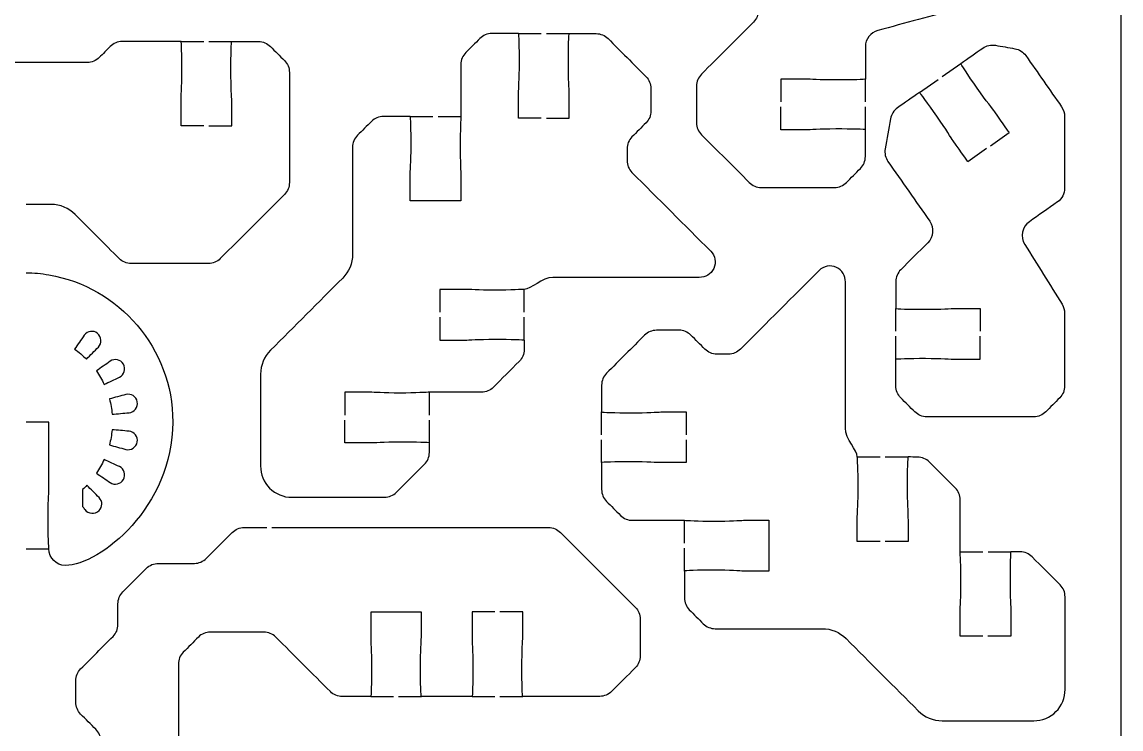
# Model space of a CAD drawing. Extents: x 0 to 400, y 230 to 450.
# Drawn here: x 64.9 to 130, y 283.7 to 325.6 of the extents above; entities that cross this region are included whole.
import ezdxf

# ---------------------------------------------------------------- set-up
doc = ezdxf.new("R2010")
doc.units = 0
doc.header["$MEASUREMENT"] = 0
doc.layers.add('DEFAULT', color=18, linetype='CONTINUOUS')

msp = doc.modelspace()

# ---------------------------------------------------------------- linework, layer by layer
at = {"layer": 'DEFAULT', "color": 1}
for points in [[(130.002, 242.147), (130.002, 437.847)], [(94.32, 324.924), (95.668, 324.924)], [(95.968, 324.924), (97.319, 324.924)], [(74.33, 324.45), (75.681, 324.45)], [(75.981, 324.45), (77.332, 324.45)], [(119.41, 322.384), (120.517, 323.156)], [(114.859, 320.881), (114.859, 322.229)], [(118.059, 321.435), (119.166, 322.211)], [(114.859, 319.23), (114.859, 320.581)], [(87.9, 320.02), (89.251, 320.02)], [(89.551, 320.02), (90.902, 320.02)], [(94.655, 308.424), (94.655, 309.775)], [(116.665, 307.302), (116.665, 308.65)], [(94.655, 306.777), (94.655, 308.124)], [(116.665, 305.651), (116.665, 306.999)], [(89.039, 302.335), (89.039, 303.687)], [(99.238, 301.168), (99.238, 302.519)], [(89.039, 300.684), (89.039, 302.036)], [(99.238, 299.52), (99.238, 300.868)], [(114.386, 299.855), (115.737, 299.855)], [(116.037, 299.855), (117.388, 299.855)], [(104.145, 294.751), (104.145, 296.102)], [(65.149, 294.408), (66.5, 294.408)], [(104.145, 293.1), (104.145, 294.451)], [(120.475, 294.239), (121.826, 294.239)], [(122.126, 294.239), (123.477, 294.239)], [(85.561, 285.67), (86.912, 285.67)], [(87.212, 285.67), (88.563, 285.67)], [(91.565, 285.681), (92.916, 285.681)], [(93.216, 285.681), (94.567, 285.681)]]:
    msp.add_lwpolyline(points, dxfattribs=at)
for points, knots in [([(115.79, 337.243), (115.032, 337.039), (114.273, 336.836), (113.515, 336.632), (113.261, 336.562), (113.042, 336.396), (112.908, 336.167), (111.491, 333.711), (110.074, 331.256), (108.657, 328.801), (108.569, 328.649), (108.523, 328.476), (108.523, 328.3), (108.523, 327.635), (108.523, 326.971), (108.523, 326.307), (108.523, 326.042), (108.417, 325.788), (108.23, 325.598), (107.205, 324.572), (106.179, 323.547), (105.154, 322.521), (104.967, 322.334), (104.861, 322.08), (104.861, 321.816), (104.861, 321.091), (104.861, 320.367), (104.861, 319.643), (104.861, 319.378), (104.967, 319.121), (105.154, 318.934), (106.098, 317.99), (107.042, 317.047), (107.987, 316.104), (108.174, 315.917), (108.428, 315.811), (108.692, 315.811), (110.138, 315.811), (111.583, 315.811), (113.028, 315.811), (113.293, 315.811), (113.55, 315.917), (113.737, 316.104), (114.013, 316.381), (114.29, 316.657), (114.566, 316.933), (114.753, 317.124), (114.859, 317.378), (114.859, 317.642), (114.859, 318.17), (114.859, 318.698), (114.859, 319.226), (114.859, 319.255), (114.076, 319.276), (113.109, 319.276), (112.142, 319.276), (111.571, 319.226), (111.359, 319.226), (110.86, 319.226), (110.36, 319.226), (109.86, 319.226), (109.86, 319.678), (109.86, 320.129), (109.86, 320.581)], [0, 0, 0, 0, 6.677979, 6.677979, 6.677979, 7.677979, 7.677979, 7.677979, 31.78559, 31.78559, 31.78559, 32.78559, 32.78559, 32.78559, 38.43559, 38.43559, 38.43559, 39.43559, 39.43559, 39.43559, 51.767532, 51.767532, 51.767532, 52.767532, 52.767532, 52.767532, 58.927532, 58.927532, 58.927532, 59.927532, 59.927532, 59.927532, 71.276598, 71.276598, 71.276598, 72.276598, 72.276598, 72.276598, 84.566598, 84.566598, 84.566598, 85.566598, 85.566598, 85.566598, 88.89, 88.89, 88.89, 89.89, 89.89, 89.89, 94.38, 94.38, 94.38, 95.38, 95.38, 95.38, 96.38, 96.38, 96.38, 100.63, 100.63, 100.63, 104.47, 104.47, 104.47, 104.47]), ([(116.079, 337.32), (116.513, 337.437), (116.947, 337.553), (117.381, 337.67), (117.639, 337.737), (117.91, 337.701), (118.14, 337.571), (119.297, 336.904), (120.454, 336.237), (121.611, 335.571), (121.84, 335.437), (122.01, 335.221), (122.077, 334.964), (122.422, 333.675), (122.768, 332.386), (123.114, 331.097), (123.184, 330.84), (123.149, 330.568), (123.015, 330.339), (122.345, 329.179), (121.675, 328.02), (121.004, 326.86), (120.874, 326.631), (120.655, 326.462), (120.397, 326.395), (118.799, 325.967), (117.201, 325.539), (115.603, 325.111), (115.166, 324.991), (114.862, 324.596), (114.862, 324.144), (114.862, 323.506), (114.862, 322.867), (114.859, 322.229), (114.859, 322.2), (114.076, 322.179), (113.109, 322.179), (112.142, 322.179), (111.571, 322.229), (111.359, 322.229), (110.86, 322.229), (110.36, 322.229), (109.86, 322.229), (109.86, 321.779), (109.86, 321.33), (109.86, 320.881)], [0, 0, 0, 0, 3.820497, 3.820497, 3.820497, 4.820497, 4.820497, 4.820497, 16.177191, 16.177191, 16.177191, 17.177191, 17.177191, 17.177191, 28.524667, 28.524667, 28.524667, 29.524667, 29.524667, 29.524667, 40.913679, 40.913679, 40.913679, 41.913679, 41.913679, 41.913679, 55.982713, 55.982713, 55.982713, 56.982713, 56.982713, 56.982713, 62.422713, 62.422713, 62.422713, 63.422713, 63.422713, 63.422713, 64.422713, 64.422713, 64.422713, 68.672713, 68.672713, 68.672713, 72.492713, 72.492713, 72.492713, 72.492713]), ([(95.668, 319.925), (95.219, 319.925), (94.769, 319.925), (94.32, 319.925), (94.32, 320.425), (94.32, 320.924), (94.32, 321.424), (94.32, 321.636), (94.366, 322.207), (94.37, 323.174), (94.37, 324.126), (94.348, 324.899), (94.32, 324.924), (93.791, 324.924), (93.262, 324.924), (92.733, 324.924), (92.468, 324.924), (92.214, 324.821), (92.027, 324.631), (91.751, 324.356), (91.474, 324.081), (91.198, 323.805), (91.008, 323.615), (90.905, 323.361), (90.905, 323.096), (90.905, 322.071), (90.905, 321.046), (90.905, 320.02), (90.905, 319.875), (90.856, 319.237), (90.856, 318.267), (90.856, 317.304), (90.905, 316.732), (90.905, 316.521), (90.905, 316.02), (90.905, 315.519), (90.905, 315.018), (89.903, 315.019), (88.901, 315.02), (87.9, 315.021), (87.9, 315.021), (87.9, 315.642), (87.903, 316.517), (87.9, 316.732), (87.953, 317.304), (87.953, 318.267), (87.953, 319.237), (87.931, 320.02), (87.9, 320.02), (87.37, 320.02), (86.841, 320.02), (86.312, 320.02), (86.048, 320.02), (85.797, 319.914), (85.61, 319.727), (85.334, 319.452), (85.057, 319.177), (84.781, 318.902), (84.594, 318.711), (84.488, 318.457), (84.488, 318.193), (84.488, 316.082), (84.488, 313.971), (84.488, 311.86), (84.492, 311.331), (84.28, 310.823), (83.903, 310.446), (82.477, 309.021), (81.052, 307.595), (79.627, 306.17), (79.249, 305.796), (79.041, 305.285), (79.041, 304.755), (79.04, 302.945), (79.039, 301.134), (79.038, 299.323), (79.038, 298.832), (79.232, 298.36), (79.578, 298.01), (79.927, 297.665), (80.396, 297.467), (80.89, 297.471), (82.72, 297.472), (84.549, 297.473), (86.379, 297.474), (86.644, 297.474), (86.898, 297.576), (87.088, 297.767), (87.64, 298.32), (88.191, 298.872), (88.743, 299.425), (88.93, 299.608), (89.036, 299.859), (89.039, 300.123), (89.039, 300.31), (89.039, 300.497), (89.039, 300.684), (89.039, 300.716), (88.256, 300.737), (87.286, 300.737), (86.323, 300.737), (85.751, 300.684), (85.54, 300.688), (84.665, 300.684), (84.04, 300.684), (84.04, 300.684), (84.04, 301.136), (84.04, 301.587), (84.04, 302.039)], [0, 0, 0, 0, 3.82, 3.82, 3.82, 8.07, 8.07, 8.07, 9.07, 9.07, 9.07, 10.07, 10.07, 10.07, 14.57, 14.57, 14.57, 15.57, 15.57, 15.57, 18.886338, 18.886338, 18.886338, 19.886338, 19.886338, 19.886338, 28.606338, 28.606338, 28.606338, 29.606338, 29.606338, 29.606338, 30.606338, 30.606338, 30.606338, 34.866338, 34.866338, 34.866338, 43.386344, 43.386344, 43.386344, 44.386344, 44.386344, 44.386344, 45.386344, 45.386344, 45.386344, 46.386344, 46.386344, 46.386344, 50.886344, 50.886344, 50.886344, 51.886344, 51.886344, 51.886344, 55.202683, 55.202683, 55.202683, 56.202683, 56.202683, 56.202683, 74.152683, 74.152683, 74.152683, 75.152683, 75.152683, 75.152683, 92.292951, 92.292951, 92.292951, 93.292951, 93.292951, 93.292951, 108.692954, 108.692954, 108.692954, 109.692954, 109.692954, 109.692954, 110.692954, 110.692954, 110.692954, 126.252957, 126.252957, 126.252957, 127.252957, 127.252957, 127.252957, 133.892694, 133.892694, 133.892694, 134.892694, 134.892694, 134.892694, 136.482694, 136.482694, 136.482694, 137.482694, 137.482694, 137.482694, 138.482694, 138.482694, 138.482694, 139.482694, 139.482694, 139.482694, 143.322694, 143.322694, 143.322694, 143.322694]), ([(95.968, 319.925), (96.418, 319.925), (96.868, 319.925), (97.319, 319.925), (97.319, 319.925), (97.322, 320.549), (97.319, 321.424), (97.319, 321.636), (97.269, 322.207), (97.273, 323.174), (97.273, 324.123), (97.294, 324.896), (97.319, 324.924), (97.849, 324.923), (98.379, 324.921), (98.91, 324.92), (99.174, 324.92), (99.428, 324.814), (99.619, 324.627), (100.368, 323.877), (101.117, 323.127), (101.866, 322.377), (102.053, 322.193), (102.155, 321.939), (102.155, 321.675), (102.157, 321.229), (102.158, 320.783), (102.159, 320.338), (102.159, 320.077), (102.057, 319.826), (101.873, 319.643), (101.594, 319.364), (101.316, 319.085), (101.037, 318.807), (100.847, 318.616), (100.744, 318.362), (100.744, 318.097), (100.744, 317.868), (100.744, 317.639), (100.744, 317.41), (100.744, 317.145), (100.847, 316.891), (101.037, 316.704), (102.592, 315.148), (104.146, 313.593), (105.701, 312.037), (105.962, 311.776), (106.05, 311.37), (105.881, 311.007), (105.729, 310.675), (105.376, 310.485), (105.02, 310.485), (102.132, 310.485), (99.244, 310.485), (96.356, 310.485), (95.717, 310.485), (95.047, 309.779), (94.655, 309.779), (94.585, 309.779), (93.869, 309.73), (92.902, 309.73), (91.935, 309.73), (91.367, 309.779), (91.156, 309.779), (90.655, 309.779), (90.154, 309.779), (89.653, 309.779), (89.653, 309.329), (89.653, 308.878), (89.653, 308.428)], [0, 0, 0, 0, 3.83, 3.83, 3.83, 4.83, 4.83, 4.83, 5.83, 5.83, 5.83, 6.83, 6.83, 6.83, 11.340011, 11.340011, 11.340011, 12.340011, 12.340011, 12.340011, 21.355625, 21.355625, 21.355625, 22.355625, 22.355625, 22.355625, 26.145639, 26.145639, 26.145639, 27.145639, 27.145639, 27.145639, 30.497325, 30.497325, 30.497325, 31.497325, 31.497325, 31.497325, 33.447325, 33.447325, 33.447325, 34.447325, 34.447325, 34.447325, 53.1503, 53.1503, 53.1503, 54.1503, 54.1503, 54.1503, 55.1503, 55.1503, 55.1503, 79.7103, 79.7103, 79.7103, 80.7103, 80.7103, 80.7103, 81.7103, 81.7103, 81.7103, 82.7103, 82.7103, 82.7103, 86.9703, 86.9703, 86.9703, 90.8003, 90.8003, 90.8003, 90.8003]), ([(75.681, 319.452), (75.231, 319.452), (74.78, 319.452), (74.33, 319.452), (74.33, 319.951), (74.33, 320.451), (74.33, 320.951), (74.33, 321.163), (74.379, 321.734), (74.379, 322.701), (74.379, 323.667), (74.358, 324.45), (74.33, 324.45), (73.168, 324.45), (72.006, 324.45), (70.845, 324.45), (70.577, 324.45), (70.323, 324.345), (70.136, 324.158), (69.919, 323.941), (69.703, 323.725), (69.486, 323.509), (69.299, 323.322), (69.045, 323.216), (68.781, 323.216), (66.262, 323.216), (63.743, 323.216), (61.224, 323.216), (60.956, 323.216), (60.702, 323.322), (60.515, 323.509), (60.299, 323.725), (60.083, 323.941), (59.866, 324.158), (59.679, 324.345), (59.425, 324.45), (59.161, 324.45), (57.998, 324.45), (56.835, 324.45), (55.672, 324.45), (55.643, 324.45), (55.622, 323.667), (55.622, 322.701), (55.622, 321.734), (55.672, 321.163), (55.672, 320.951), (55.672, 320.451), (55.672, 319.951), (55.672, 319.452), (55.221, 319.452), (54.771, 319.452), (54.321, 319.452)], [0, 0, 0, 0, 3.83, 3.83, 3.83, 8.08, 8.08, 8.08, 9.08, 9.08, 9.08, 10.08, 10.08, 10.08, 19.96, 19.96, 19.96, 20.96, 20.96, 20.96, 23.562153, 23.562153, 23.562153, 24.562153, 24.562153, 24.562153, 45.982153, 45.982153, 45.982153, 46.982153, 46.982153, 46.982153, 49.584306, 49.584306, 49.584306, 50.584306, 50.584306, 50.584306, 60.474306, 60.474306, 60.474306, 61.474306, 61.474306, 61.474306, 62.474306, 62.474306, 62.474306, 66.724306, 66.724306, 66.724306, 70.554306, 70.554306, 70.554306, 70.554306]), ([(75.981, 319.452), (76.431, 319.452), (76.882, 319.452), (77.332, 319.452), (77.332, 319.951), (77.332, 320.451), (77.332, 320.951), (77.332, 321.163), (77.283, 321.734), (77.283, 322.701), (77.283, 323.667), (77.304, 324.45), (77.332, 324.45), (77.861, 324.45), (78.391, 324.45), (78.92, 324.45), (79.184, 324.45), (79.438, 324.345), (79.625, 324.158), (79.902, 323.881), (80.178, 323.605), (80.454, 323.329), (80.641, 323.142), (80.747, 322.888), (80.747, 322.623), (80.747, 320.451), (80.747, 318.279), (80.747, 316.107), (80.747, 315.839), (80.641, 315.585), (80.454, 315.398), (79.188, 314.132), (77.921, 312.865), (76.655, 311.599), (76.468, 311.412), (76.214, 311.306), (75.949, 311.306), (74.426, 311.306), (72.904, 311.306), (71.381, 311.306), (71.113, 311.306), (70.859, 311.412), (70.672, 311.599), (69.798, 312.472), (68.924, 313.346), (68.051, 314.22), (67.677, 314.594), (67.169, 314.805), (66.636, 314.805), (66.141, 314.805), (65.646, 314.805), (65.151, 314.805)], [0, 0, 0, 0, 3.83, 3.83, 3.83, 8.08, 8.08, 8.08, 9.08, 9.08, 9.08, 10.08, 10.08, 10.08, 14.58, 14.58, 14.58, 15.58, 15.58, 15.58, 18.903402, 18.903402, 18.903402, 19.903402, 19.903402, 19.903402, 38.373402, 38.373402, 38.373402, 39.373402, 39.373402, 39.373402, 54.604482, 54.604482, 54.604482, 55.604482, 55.604482, 55.604482, 68.554482, 68.554482, 68.554482, 69.554482, 69.554482, 69.554482, 80.062089, 80.062089, 80.062089, 81.062089, 81.062089, 81.062089, 85.272089, 85.272089, 85.272089, 85.272089]), ([(122.278, 318.284), (122.647, 318.543), (123.016, 318.802), (123.386, 319.061), (123.386, 319.061), (123.026, 319.572), (122.525, 320.292), (122.405, 320.461), (122.034, 320.906), (121.477, 321.692), (120.927, 322.486), (120.493, 323.139), (120.517, 323.156), (120.95, 323.46), (121.383, 323.763), (121.816, 324.066), (122.034, 324.218), (122.302, 324.278), (122.564, 324.232), (122.948, 324.164), (123.333, 324.096), (123.717, 324.028), (123.978, 323.982), (124.211, 323.834), (124.366, 323.618), (125.072, 322.608), (125.777, 321.598), (126.483, 320.588), (126.599, 320.422), (126.663, 320.221), (126.663, 320.017), (126.663, 318.602), (126.663, 317.187), (126.663, 315.773), (126.663, 315.445), (126.504, 315.141), (126.236, 314.954), (125.682, 314.565), (125.128, 314.176), (124.574, 313.787), (124.137, 313.483), (124.017, 312.89), (124.299, 312.439), (125.037, 311.257), (125.774, 310.075), (126.511, 308.894), (126.61, 308.735), (126.663, 308.551), (126.663, 308.364), (126.663, 306.931), (126.663, 305.497), (126.663, 304.064), (126.663, 303.796), (126.557, 303.542), (126.37, 303.355), (126.094, 303.079), (125.817, 302.802), (125.541, 302.526), (125.354, 302.339), (125.1, 302.233), (124.835, 302.233), (122.722, 302.233), (120.609, 302.233), (118.496, 302.233), (118.228, 302.233), (117.974, 302.339), (117.787, 302.526), (117.511, 302.802), (117.234, 303.079), (116.958, 303.355), (116.771, 303.542), (116.665, 303.796), (116.665, 304.064), (116.665, 304.592), (116.665, 305.12), (116.665, 305.648), (116.665, 305.676), (117.448, 305.697), (118.415, 305.697), (119.381, 305.697), (119.953, 305.648), (120.165, 305.648), (120.664, 305.648), (121.164, 305.648), (121.664, 305.648), (121.664, 306.098), (121.664, 306.549), (121.664, 306.999)], [0, 0, 0, 0, 3.834006, 3.834006, 3.834006, 4.834006, 4.834006, 4.834006, 5.834006, 5.834006, 5.834006, 6.834006, 6.834006, 6.834006, 11.328313, 11.328313, 11.328313, 12.328313, 12.328313, 12.328313, 15.649352, 15.649352, 15.649352, 16.649352, 16.649352, 16.649352, 27.127334, 27.127334, 27.127334, 28.127334, 28.127334, 28.127334, 40.157334, 40.157334, 40.157334, 41.157334, 41.157334, 41.157334, 46.914086, 46.914086, 46.914086, 47.914086, 47.914086, 47.914086, 59.759567, 59.759567, 59.759567, 60.759567, 60.759567, 60.759567, 72.949567, 72.949567, 72.949567, 73.949567, 73.949567, 73.949567, 77.272968, 77.272968, 77.272968, 78.272968, 78.272968, 78.272968, 96.242968, 96.242968, 96.242968, 97.242968, 97.242968, 97.242968, 100.56637, 100.56637, 100.56637, 101.56637, 101.56637, 101.56637, 106.05637, 106.05637, 106.05637, 107.05637, 107.05637, 107.05637, 108.05637, 108.05637, 108.05637, 112.30637, 112.30637, 112.30637, 116.13637, 116.13637, 116.13637, 116.13637]), ([(122.034, 318.115), (121.665, 317.856), (121.296, 317.598), (120.927, 317.339), (120.927, 317.339), (120.567, 317.851), (120.062, 318.567), (119.942, 318.74), (119.657, 319.237), (119.099, 320.027), (118.56, 320.803), (118.097, 321.428), (118.059, 321.435), (117.625, 321.131), (117.191, 320.828), (116.757, 320.525), (116.542, 320.369), (116.393, 320.14), (116.348, 319.875), (116.243, 319.282), (116.138, 318.688), (116.034, 318.094), (115.988, 317.833), (116.048, 317.565), (116.199, 317.346), (117.023, 316.171), (117.846, 314.997), (118.669, 313.822), (118.948, 313.423), (118.898, 312.883), (118.556, 312.541), (118.023, 312.009), (117.491, 311.476), (116.958, 310.943), (116.771, 310.756), (116.665, 310.502), (116.665, 310.238), (116.665, 309.708), (116.665, 309.179), (116.665, 308.65), (116.665, 308.622), (117.448, 308.601), (118.415, 308.601), (119.381, 308.601), (119.953, 308.65), (120.165, 308.65), (120.664, 308.65), (121.164, 308.65), (121.664, 308.65), (121.664, 308.201), (121.664, 307.752), (121.664, 307.302)], [0, 0, 0, 0, 3.834006, 3.834006, 3.834006, 4.834006, 4.834006, 4.834006, 5.834006, 5.834006, 5.834006, 6.834006, 6.834006, 6.834006, 11.336505, 11.336505, 11.336505, 12.336505, 12.336505, 12.336505, 17.464331, 17.464331, 17.464331, 18.464331, 18.464331, 18.464331, 30.662696, 30.662696, 30.662696, 31.662696, 31.662696, 31.662696, 38.069083, 38.069083, 38.069083, 39.069083, 39.069083, 39.069083, 43.569083, 43.569083, 43.569083, 44.569083, 44.569083, 44.569083, 45.569083, 45.569083, 45.569083, 49.819083, 49.819083, 49.819083, 53.639083, 53.639083, 53.639083, 53.639083]), ([(115.734, 294.853), (115.283, 294.853), (114.833, 294.853), (114.383, 294.853), (114.383, 295.354), (114.383, 295.855), (114.383, 296.356), (114.383, 296.567), (114.432, 297.135), (114.432, 298.102), (114.432, 299.069), (114.383, 299.785), (114.383, 299.855), (114.383, 300.247), (113.677, 300.917), (113.677, 301.556), (113.677, 304.444), (113.677, 307.332), (113.677, 310.22), (113.677, 310.576), (113.487, 310.929), (113.155, 311.077), (112.792, 311.25), (112.386, 311.162), (112.125, 310.901), (110.57, 309.346), (109.016, 307.792), (107.461, 306.237), (107.271, 306.047), (107.017, 305.944), (106.752, 305.944), (106.523, 305.944), (106.293, 305.944), (106.064, 305.944), (105.8, 305.944), (105.546, 306.047), (105.355, 306.237), (105.078, 306.516), (104.8, 306.794), (104.522, 307.073), (104.336, 307.257), (104.085, 307.359), (103.824, 307.359), (103.378, 307.358), (102.933, 307.357), (102.487, 307.355), (102.222, 307.355), (101.968, 307.253), (101.785, 307.066), (101.035, 306.317), (100.284, 305.568), (99.534, 304.819), (99.347, 304.628), (99.241, 304.374), (99.241, 304.11), (99.24, 303.58), (99.239, 303.049), (99.238, 302.519), (99.266, 302.494), (100.039, 302.473), (100.988, 302.473), (101.954, 302.469), (102.526, 302.519), (102.737, 302.519), (103.612, 302.522), (104.237, 302.519), (104.237, 302.519), (104.237, 302.068), (104.237, 301.618), (104.237, 301.168)], [0, 0, 0, 0, 3.83, 3.83, 3.83, 8.09, 8.09, 8.09, 9.09, 9.09, 9.09, 10.09, 10.09, 10.09, 11.09, 11.09, 11.09, 35.65, 35.65, 35.65, 36.65, 36.65, 36.65, 37.65, 37.65, 37.65, 56.345903, 56.345903, 56.345903, 57.345903, 57.345903, 57.345903, 59.295903, 59.295903, 59.295903, 60.295903, 60.295903, 60.295903, 63.640526, 63.640526, 63.640526, 64.640526, 64.640526, 64.640526, 68.430539, 68.430539, 68.430539, 69.430539, 69.430539, 69.430539, 78.446153, 78.446153, 78.446153, 79.446153, 79.446153, 79.446153, 83.956164, 83.956164, 83.956164, 84.956164, 84.956164, 84.956164, 85.956164, 85.956164, 85.956164, 86.956164, 86.956164, 86.956164, 90.786164, 90.786164, 90.786164, 90.786164]), ([(65.149, 310.763), (65.611, 310.76), (66.063, 310.717), (66.504, 310.636), (70.666, 309.924), (73.841, 306.301), (73.841, 301.923), (73.841, 299.421), (72.765, 297.301), (71.432, 295.805), (70.098, 294.31), (68.507, 293.438), (67.474, 293.438), (66.934, 293.438), (66.504, 293.872), (66.504, 294.408), (66.504, 294.497), (66.451, 295.195), (66.451, 296.162), (66.451, 297.128), (66.504, 297.696), (66.504, 297.908), (66.504, 299.246), (66.504, 300.584), (66.504, 301.923), (66.052, 301.923), (65.601, 301.923), (65.149, 301.923)], [0, 0, 0, 0, 1, 1, 1, 2, 2, 2, 3, 3, 3, 4, 4, 4, 5, 5, 5, 6, 6, 6, 7, 7, 7, 18.38, 18.38, 18.38, 22.22, 22.22, 22.22, 22.22]), ([(89.653, 308.128), (89.653, 307.678), (89.653, 307.227), (89.653, 306.777), (90.153, 306.777), (90.652, 306.777), (91.152, 306.777), (91.367, 306.777), (91.935, 306.826), (92.902, 306.826), (93.869, 306.826), (94.655, 306.805), (94.655, 306.777), (94.654, 306.589), (94.653, 306.401), (94.652, 306.212), (94.648, 305.951), (94.546, 305.697), (94.359, 305.514), (93.846, 305.001), (93.334, 304.489), (92.821, 303.976), (92.637, 303.792), (92.387, 303.687), (92.126, 303.687), (91.097, 303.688), (90.068, 303.689), (89.039, 303.69), (88.894, 303.69), (88.256, 303.641), (87.286, 303.641), (86.323, 303.641), (85.751, 303.69), (85.54, 303.69), (85.04, 303.69), (84.54, 303.69), (84.04, 303.69), (84.04, 303.24), (84.04, 302.789), (84.04, 302.339)], [0, 0, 0, 0, 3.83, 3.83, 3.83, 8.08, 8.08, 8.08, 9.08, 9.08, 9.08, 10.08, 10.08, 10.08, 11.680031, 11.680031, 11.680031, 12.680031, 12.680031, 12.680031, 18.846002, 18.846002, 18.846002, 19.846002, 19.846002, 19.846002, 28.596008, 28.596008, 28.596008, 29.596008, 29.596008, 29.596008, 30.596008, 30.596008, 30.596008, 34.846008, 34.846008, 34.846008, 38.676008, 38.676008, 38.676008, 38.676008]), ([(69.381, 307.174), (69.62, 306.973), (69.656, 306.581), (69.437, 306.362), (69.199, 306.125), (68.962, 305.887), (68.724, 305.65), (68.509, 305.865), (68.273, 306.062), (68.022, 306.239), (68.214, 306.514), (68.406, 306.789), (68.597, 307.064), (68.777, 307.318), (69.141, 307.375), (69.381, 307.174)], [1, 1, 1, 1, 2, 2, 2, 4.856711, 4.856711, 4.856711, 5.856711, 5.856711, 5.856711, 8.708465, 8.708465, 8.708465, 9.708465, 9.708465, 9.708465, 9.708465]), ([(70.915, 305.353), (71.077, 305.078), (70.972, 304.711), (70.682, 304.577), (70.38, 304.436), (70.078, 304.295), (69.776, 304.154), (69.645, 304.433), (69.49, 304.697), (69.313, 304.948), (69.587, 305.139), (69.861, 305.331), (70.135, 305.523), (70.397, 305.706), (70.756, 305.629), (70.915, 305.353)], [1, 1, 1, 1, 2, 2, 2, 4.836353, 4.836353, 4.836353, 5.836353, 5.836353, 5.836353, 8.679907, 8.679907, 8.679907, 9.679907, 9.679907, 9.679907, 9.679907]), ([(71.734, 303.124), (71.79, 302.81), (71.564, 302.503), (71.25, 302.475), (70.915, 302.445), (70.58, 302.416), (70.245, 302.387), (70.22, 302.697), (70.167, 302.997), (70.086, 303.29), (70.411, 303.377), (70.735, 303.464), (71.06, 303.551), (71.367, 303.635), (71.681, 303.438), (71.734, 303.124)], [1, 1, 1, 1, 2, 2, 2, 4.860944, 4.860944, 4.860944, 5.860944, 5.860944, 5.860944, 8.718425, 8.718425, 8.718425, 9.718425, 9.718425, 9.718425, 9.718425]), ([(71.247, 301.381), (71.564, 301.353), (71.79, 301.057), (71.734, 300.743), (71.677, 300.432), (71.36, 300.224), (71.056, 300.305), (70.732, 300.392), (70.407, 300.479), (70.083, 300.566), (70.164, 300.855), (70.217, 301.159), (70.245, 301.469), (70.579, 301.44), (70.913, 301.411), (71.247, 301.381)], [2.850982, 2.850982, 2.850982, 2.850982, 3.850982, 3.850982, 3.850982, 4.850982, 4.850982, 4.850982, 7.708464, 7.708464, 7.708464, 8.708464, 8.708464, 8.708464, 11.559446, 11.559446, 11.559446, 11.559446]), ([(104.237, 300.868), (104.237, 300.419), (104.237, 299.969), (104.237, 299.52), (103.737, 299.52), (103.237, 299.52), (102.737, 299.52), (102.526, 299.52), (101.954, 299.566), (100.988, 299.57), (100.035, 299.57), (99.263, 299.548), (99.238, 299.52), (99.238, 298.991), (99.238, 298.462), (99.238, 297.933), (99.238, 297.668), (99.344, 297.414), (99.531, 297.227), (99.806, 296.951), (100.081, 296.674), (100.356, 296.398), (100.547, 296.208), (100.801, 296.105), (101.065, 296.105), (102.092, 296.105), (103.118, 296.105), (104.145, 296.105), (104.29, 296.105), (104.928, 296.056), (105.895, 296.056), (106.861, 296.056), (107.433, 296.105), (107.641, 296.105), (108.142, 296.105), (108.643, 296.105), (109.144, 296.105), (109.144, 295.103), (109.144, 294.102), (109.144, 293.1), (109.144, 293.1), (108.519, 293.1), (107.645, 293.103), (107.433, 293.1), (106.861, 293.153), (105.895, 293.153), (104.928, 293.153), (104.145, 293.131), (104.145, 293.1), (104.145, 292.57), (104.145, 292.041), (104.145, 291.512), (104.145, 291.248), (104.247, 290.997), (104.434, 290.81), (104.709, 290.534), (104.985, 290.257), (105.26, 289.981), (105.45, 289.794), (105.704, 289.688), (105.969, 289.688), (108.08, 289.688), (110.19, 289.688), (112.301, 289.688), (112.83, 289.692), (113.338, 289.48), (113.716, 289.103), (115.141, 287.677), (116.566, 286.252), (117.992, 284.827), (118.365, 284.45), (118.877, 284.241), (119.406, 284.241), (121.217, 284.24), (123.028, 284.239), (124.839, 284.238), (125.329, 284.238), (125.802, 284.432), (126.151, 284.778), (126.497, 285.127), (126.695, 285.596), (126.691, 286.09), (126.69, 287.92), (126.689, 289.749), (126.688, 291.579), (126.688, 291.844), (126.585, 292.098), (126.395, 292.288), (125.842, 292.84), (125.289, 293.391), (124.737, 293.943), (124.553, 294.13), (124.303, 294.236), (124.038, 294.239), (123.851, 294.239), (123.664, 294.239), (123.477, 294.239), (123.445, 294.239), (123.428, 293.456), (123.428, 292.486), (123.424, 291.523), (123.477, 290.951), (123.474, 290.74), (123.477, 289.865), (123.477, 289.24), (123.477, 289.24), (123.026, 289.24), (122.574, 289.24), (122.123, 289.24)], [0, 0, 0, 0, 3.82, 3.82, 3.82, 8.07, 8.07, 8.07, 9.07, 9.07, 9.07, 10.07, 10.07, 10.07, 14.57, 14.57, 14.57, 15.57, 15.57, 15.57, 18.886338, 18.886338, 18.886338, 19.886338, 19.886338, 19.886338, 28.616338, 28.616338, 28.616338, 29.616338, 29.616338, 29.616338, 30.616338, 30.616338, 30.616338, 34.876338, 34.876338, 34.876338, 43.396338, 43.396338, 43.396338, 44.396338, 44.396338, 44.396338, 45.396338, 45.396338, 45.396338, 46.396338, 46.396338, 46.396338, 50.896338, 50.896338, 50.896338, 51.896338, 51.896338, 51.896338, 55.212677, 55.212677, 55.212677, 56.212677, 56.212677, 56.212677, 74.162677, 74.162677, 74.162677, 75.162677, 75.162677, 75.162677, 92.302945, 92.302945, 92.302945, 93.302945, 93.302945, 93.302945, 108.702948, 108.702948, 108.702948, 109.702948, 109.702948, 109.702948, 110.702948, 110.702948, 110.702948, 126.262952, 126.262952, 126.262952, 127.262952, 127.262952, 127.262952, 133.902688, 133.902688, 133.902688, 134.902688, 134.902688, 134.902688, 136.492688, 136.492688, 136.492688, 137.492688, 137.492688, 137.492688, 138.492688, 138.492688, 138.492688, 139.492688, 139.492688, 139.492688, 143.332688, 143.332688, 143.332688, 143.332688]), ([(70.675, 299.286), (70.961, 299.152), (71.074, 298.799), (70.919, 298.524), (70.76, 298.248), (70.389, 298.157), (70.128, 298.337), (69.861, 298.524), (69.595, 298.711), (69.328, 298.898), (69.493, 299.148), (69.645, 299.42), (69.776, 299.705), (70.075, 299.565), (70.375, 299.426), (70.675, 299.286)], [2.814001, 2.814001, 2.814001, 2.814001, 3.814001, 3.814001, 3.814001, 4.814001, 4.814001, 4.814001, 7.585462, 7.585462, 7.585462, 8.585462, 8.585462, 8.585462, 11.399463, 11.399463, 11.399463, 11.399463]), ([(121.823, 289.24), (121.372, 289.24), (120.922, 289.24), (120.472, 289.24), (120.472, 289.74), (120.472, 290.24), (120.472, 290.74), (120.472, 290.951), (120.521, 291.523), (120.521, 292.486), (120.521, 293.456), (120.472, 294.094), (120.472, 294.239), (120.473, 295.268), (120.474, 296.297), (120.475, 297.326), (120.475, 297.587), (120.373, 297.837), (120.186, 298.021), (119.673, 298.534), (119.16, 299.046), (118.648, 299.559), (118.464, 299.746), (118.21, 299.848), (117.949, 299.852), (117.762, 299.853), (117.575, 299.854), (117.388, 299.855), (117.357, 299.855), (117.335, 299.069), (117.335, 298.102), (117.335, 297.135), (117.388, 296.567), (117.385, 296.352), (117.388, 295.477), (117.388, 294.853), (117.388, 294.853), (116.937, 294.853), (116.485, 294.853), (116.034, 294.853)], [0, 0, 0, 0, 3.83, 3.83, 3.83, 8.08, 8.08, 8.08, 9.08, 9.08, 9.08, 10.08, 10.08, 10.08, 18.830006, 18.830006, 18.830006, 19.830006, 19.830006, 19.830006, 25.995977, 25.995977, 25.995977, 26.995977, 26.995977, 26.995977, 28.586008, 28.586008, 28.586008, 29.586008, 29.586008, 29.586008, 30.586008, 30.586008, 30.586008, 31.586008, 31.586008, 31.586008, 35.426008, 35.426008, 35.426008, 35.426008]), ([(69.479, 297.451), (69.691, 297.24), (69.691, 296.887), (69.476, 296.679), (69.232, 296.449), (68.827, 296.467), (68.633, 296.742), (68.589, 296.804), (68.546, 296.867), (68.502, 296.929), (68.502, 297.262), (68.502, 297.595), (68.502, 297.927), (68.587, 298.005), (68.671, 298.09), (68.753, 298.178), (68.995, 297.936), (69.237, 297.693), (69.479, 297.451)], [2.91328, 2.91328, 2.91328, 2.91328, 3.91328, 3.91328, 3.91328, 4.91328, 4.91328, 4.91328, 5.559654, 5.559654, 5.559654, 8.389654, 8.389654, 8.389654, 9.389654, 9.389654, 9.389654, 12.302934, 12.302934, 12.302934, 12.302934]), ([(70.92, 275.56), (70.47, 275.56), (70.02, 275.56), (69.569, 275.56), (69.569, 274.392), (69.569, 273.224), (69.569, 272.056), (69.569, 271.845), (69.619, 271.273), (69.619, 270.307), (69.619, 269.34), (69.597, 268.557), (69.569, 268.557), (69.177, 268.557), (68.784, 268.557), (68.391, 268.557), (68.126, 268.557), (67.872, 268.663), (67.682, 268.853), (67.383, 269.152), (67.085, 269.451), (66.786, 269.749), (66.599, 269.936), (66.493, 270.19), (66.493, 270.458), (66.493, 272.515), (66.493, 274.572), (66.493, 276.628), (66.493, 276.893), (66.599, 277.147), (66.789, 277.334), (67.62, 278.164), (68.45, 278.994), (69.28, 279.825), (69.47, 280.012), (69.573, 280.269), (69.573, 280.534), (69.573, 281.365), (69.573, 282.196), (69.573, 283.028), (69.573, 283.292), (69.47, 283.546), (69.28, 283.733), (68.981, 284.032), (68.683, 284.331), (68.384, 284.629), (68.197, 284.816), (68.091, 285.074), (68.091, 285.339), (68.091, 285.761), (68.091, 286.183), (68.091, 286.605), (68.091, 286.87), (68.197, 287.124), (68.384, 287.311), (69.022, 287.949), (69.661, 288.588), (70.3, 289.226), (70.49, 289.413), (70.592, 289.671), (70.592, 289.935), (70.592, 290.346), (70.592, 290.756), (70.592, 291.166), (70.592, 291.431), (70.698, 291.685), (70.885, 291.872), (71.348, 292.336), (71.812, 292.801), (72.275, 293.265), (72.466, 293.452), (72.72, 293.558), (72.984, 293.558), (73.696, 293.558), (74.407, 293.558), (75.118, 293.558), (75.383, 293.558), (75.637, 293.664), (75.828, 293.855), (76.337, 294.365), (76.846, 294.875), (77.355, 295.386), (77.546, 295.573), (77.8, 295.678), (78.064, 295.678), (78.515, 295.678), (78.965, 295.678), (79.415, 295.678)], [0, 0, 0, 0, 3.83, 3.83, 3.83, 13.76, 13.76, 13.76, 14.76, 14.76, 14.76, 15.76, 15.76, 15.76, 19.1, 19.1, 19.1, 20.1, 20.1, 20.1, 23.692102, 23.692102, 23.692102, 24.692102, 24.692102, 24.692102, 42.182102, 42.182102, 42.182102, 43.182102, 43.182102, 43.182102, 53.16645, 53.16645, 53.16645, 54.16645, 54.16645, 54.16645, 61.23645, 61.23645, 61.23645, 62.23645, 62.23645, 62.23645, 65.828553, 65.828553, 65.828553, 66.828553, 66.828553, 66.828553, 70.418553, 70.418553, 70.418553, 71.418553, 71.418553, 71.418553, 79.097732, 79.097732, 79.097732, 80.097732, 80.097732, 80.097732, 83.587732, 83.587732, 83.587732, 84.587732, 84.587732, 84.587732, 90.166809, 90.166809, 90.166809, 91.166809, 91.166809, 91.166809, 97.216809, 97.216809, 97.216809, 98.216809, 98.216809, 98.216809, 104.347429, 104.347429, 104.347429, 105.347429, 105.347429, 105.347429, 109.177429, 109.177429, 109.177429, 109.177429]), ([(79.715, 295.678), (85.177, 295.678), (90.64, 295.678), (96.102, 295.678), (96.366, 295.678), (96.62, 295.573), (96.807, 295.386), (98.282, 293.911), (99.756, 292.436), (101.231, 290.962), (101.422, 290.775), (101.524, 290.521), (101.524, 290.256), (101.524, 289.532), (101.524, 288.808), (101.524, 288.083), (101.524, 287.819), (101.422, 287.561), (101.231, 287.374), (100.764, 286.907), (100.297, 286.44), (99.831, 285.974), (99.644, 285.787), (99.39, 285.681), (99.125, 285.681), (97.606, 285.681), (96.086, 285.681), (94.567, 285.681), (94.539, 285.681), (94.518, 286.464), (94.518, 287.431), (94.518, 288.397), (94.567, 288.969), (94.567, 289.18), (94.567, 289.68), (94.567, 290.18), (94.567, 290.68), (94.117, 290.68), (93.666, 290.68), (93.216, 290.68)], [0, 0, 0, 0, 46.45, 46.45, 46.45, 47.45, 47.45, 47.45, 65.184238, 65.184238, 65.184238, 66.184238, 66.184238, 66.184238, 72.344238, 72.344238, 72.344238, 73.344238, 73.344238, 73.344238, 78.958666, 78.958666, 78.958666, 79.958666, 79.958666, 79.958666, 92.878666, 92.878666, 92.878666, 93.878666, 93.878666, 93.878666, 94.878666, 94.878666, 94.878666, 99.128666, 99.128666, 99.128666, 102.958666, 102.958666, 102.958666, 102.958666]), ([(92.916, 290.68), (92.466, 290.68), (92.015, 290.68), (91.565, 290.68), (91.565, 290.18), (91.565, 289.68), (91.565, 289.18), (91.565, 288.969), (91.614, 288.397), (91.614, 287.431), (91.614, 286.464), (91.593, 285.681), (91.565, 285.681), (90.564, 285.677), (89.564, 285.674), (88.563, 285.67), (88.535, 285.67), (88.513, 286.453), (88.513, 287.42), (88.513, 288.387), (88.563, 288.958), (88.563, 289.17), (88.563, 289.669), (88.563, 290.169), (88.563, 290.669), (87.562, 290.669), (86.561, 290.669), (85.561, 290.669), (85.561, 290.169), (85.561, 289.669), (85.561, 289.17), (85.561, 288.958), (85.61, 288.387), (85.61, 287.42), (85.61, 286.453), (85.589, 285.67), (85.561, 285.67), (85.001, 285.67), (84.441, 285.67), (83.881, 285.67), (83.617, 285.67), (83.363, 285.776), (83.172, 285.963), (82.095, 287.039), (81.018, 288.115), (79.941, 289.191), (79.754, 289.378), (79.5, 289.484), (79.235, 289.484), (78.178, 289.484), (77.121, 289.484), (76.064, 289.484), (75.799, 289.484), (75.545, 289.378), (75.355, 289.191), (75.057, 288.892), (74.76, 288.594), (74.462, 288.295), (74.275, 288.108), (74.169, 287.854), (74.169, 287.589), (74.169, 284.705), (74.169, 281.82), (74.169, 278.936), (74.166, 278.671), (74.272, 278.417), (74.462, 278.23), (74.76, 277.931), (75.057, 277.633), (75.355, 277.334), (75.545, 277.147), (75.648, 276.893), (75.648, 276.625), (75.648, 274.569), (75.648, 272.514), (75.648, 270.458), (75.648, 270.19), (75.545, 269.936), (75.358, 269.749), (75.06, 269.451), (74.761, 269.152), (74.462, 268.853), (74.272, 268.663), (74.018, 268.557), (73.753, 268.557), (73.359, 268.557), (72.965, 268.557), (72.571, 268.557), (72.543, 268.557), (72.522, 269.34), (72.522, 270.307), (72.522, 271.273), (72.571, 271.845), (72.571, 272.056), (72.571, 273.224), (72.571, 274.392), (72.571, 275.56), (72.121, 275.56), (71.671, 275.56), (71.22, 275.56)], [0, 0, 0, 0, 3.83, 3.83, 3.83, 8.08, 8.08, 8.08, 9.08, 9.08, 9.08, 10.08, 10.08, 10.08, 18.590053, 18.590053, 18.590053, 19.590053, 19.590053, 19.590053, 20.590053, 20.590053, 20.590053, 24.840053, 24.840053, 24.840053, 33.350053, 33.350053, 33.350053, 37.600053, 37.600053, 37.600053, 38.600053, 38.600053, 38.600053, 39.600053, 39.600053, 39.600053, 44.360053, 44.360053, 44.360053, 45.360053, 45.360053, 45.360053, 58.30718, 58.30718, 58.30718, 59.30718, 59.30718, 59.30718, 68.29718, 68.29718, 68.29718, 69.29718, 69.29718, 69.29718, 72.882218, 72.882218, 72.882218, 73.882218, 73.882218, 73.882218, 98.412218, 98.412218, 98.412218, 99.412218, 99.412218, 99.412218, 102.997257, 102.997257, 102.997257, 103.997257, 103.997257, 103.997257, 121.477257, 121.477257, 121.477257, 122.477257, 122.477257, 122.477257, 126.069359, 126.069359, 126.069359, 127.069359, 127.069359, 127.069359, 130.419359, 130.419359, 130.419359, 131.419359, 131.419359, 131.419359, 132.419359, 132.419359, 132.419359, 142.349359, 142.349359, 142.349359, 146.179359, 146.179359, 146.179359, 146.179359])]:
    msp.add_open_spline(points, degree=3, knots=knots, dxfattribs=at)

doc.saveas('drawing.dxf')
